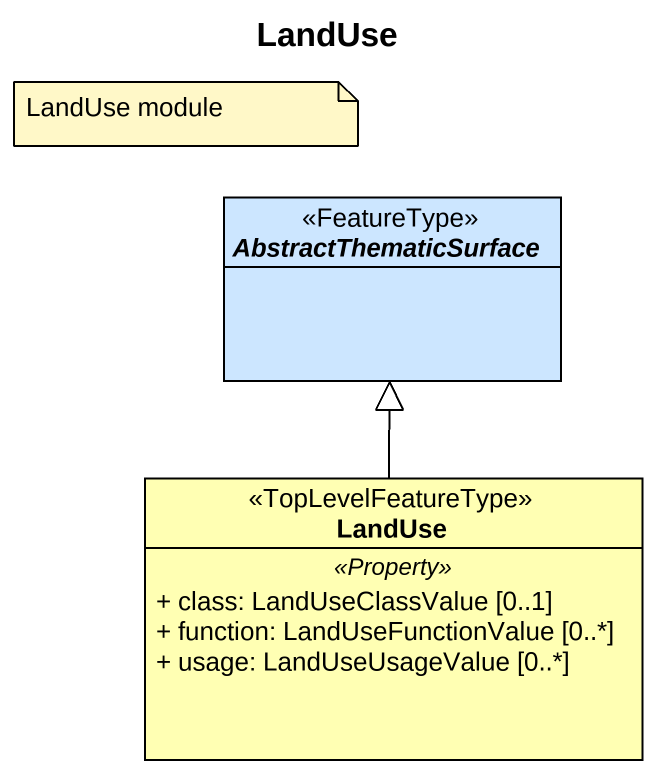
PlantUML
@startuml
title LandUse
hide circle
hide empty members
skinparam classAttributeIconSize 0
abstract class AbstractThematicSurface <<FeatureType>> #CCE6FF
class LandUse <<TopLevelFeatureType>> #FFFFB3 {
  .. <<Property>> ..
  + class: LandUseClassValue [0..1]
  + function: LandUseFunctionValue [0..*]
  + usage: LandUseUsageValue [0..*]
}
LandUse -up-|> AbstractThematicSurface
note as N1
  LandUse module
end note
@enduml
